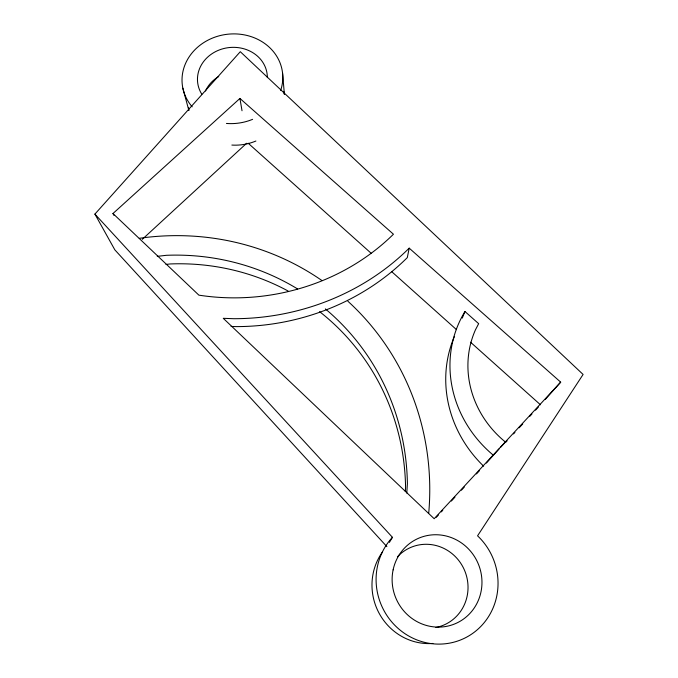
<?xml version="1.0" encoding="UTF-8"?>
<svg xmlns="http://www.w3.org/2000/svg" width="678" height="678" viewBox="0 0 678 678"><rect width="100%" height="100%" fill="white"/><g stroke="black" fill="none" stroke-linecap="round" stroke-linejoin="round"><path stroke-width="1.02" d="M405.3 491.474L405.571 487.38A242.377 231.859 -48.1 0 0 319.592 311.651M406.775 493.067L407.393 483.643A248.385 237.359 -47.4 0 0 325.389 308.914M545.349 399.325L560.681 382.146L409.19 248.148L407.309 257.606A225.664 202.663 -7 0 1 236.198 326.61L231.062 326.415M462.277 318.101L464.955 311.507L478.66 323.677L475.439 329.847A99.064 92.132 31.5 0 0 504.729 441.463L505.432 442.098L500.432 447.488M389.401 542.383L392.443 537.307L94.903 214.104L240.3 51.698L583.097 374.451L477.558 535.823A63.105 60.562 66.2 0 1 482.338 624.811A63.105 60.562 66.2 0 1 395.859 626.319A63.105 60.562 66.2 0 1 392.443 537.307M486.397 463.04L499.008 449.031M560.681 382.146L434.183 518.729L223.257 318.313L233.783 318.711A231.037 206.697 -6.9 0 0 409.19 248.148M436.301 517.297L438.446 514.975M441.319 511.873L442.751 510.322M451.362 501.034L454.946 497.16M461.396 490.186L464.269 487.092M476.465 473.922L479.329 470.829M505.712 442.336L507.127 440.802M513.517 433.912L514.933 432.378M519.187 427.776L522.738 423.945M529.832 416.284L531.959 413.987M535.51 410.156L538.349 407.097M142.304 239.309L246.639 143.261M112.98 213.528L239.927 98.446L393.443 234.224A210.358 188.137 -6.9 0 1 198.874 295.15L112.98 213.528L113.938 215.384M157.245 256.36L166.424 255.301A248.385 237.359 -47.4 0 1 297.532 288.913M165.966 264.437L170.153 263.954A242.377 231.859 -48.1 0 1 288.125 291.023M248.207 143.244L371.29 253.394M391.799 271.751L456.497 329.644M470.54 342.212L540.476 404.791M386.875 546.612L114.853 249.868L94.903 214.104M182.848 88.216L188.874 110.463M239.927 98.446L242.021 110.751M282.523 72.716L284.37 94.013M432.886 643.456A57.266 55.003 68.3 0 1 379.426 613.819A57.266 55.003 68.3 0 1 382.333 552.189M397.418 556.841A42.189 40.527 68.3 0 1 462.693 566.494A42.189 40.527 68.3 0 1 435.903 627.489M483.634 466.176A121.582 113.277 33 0 1 454.396 336.551M347.899 301.244A271.42 259.36 -47.7 0 1 428.716 513.254M139.278 238.317A271.42 259.36 -47.7 0 1 321.779 280.429M493.304 455.192A117.463 109.243 31.6 0 1 464.955 311.507M192.188 106.819A50.477 44.782 -7 0 1 223.511 34.841A50.477 44.782 -7 0 1 280.667 90.437M252.597 119.336A50.477 44.782 -7 0 1 226.444 123.447M201.79 94.208A35.002 31.044 -6.9 0 1 223.757 48.536A35.002 31.044 -6.9 0 1 267.352 77.623M255.903 141.032A48.392 43.239 -7.1 0 1 231.868 145.067M188.831 110.099A48.392 43.239 -7.1 0 1 188.433 107.412M283.751 91.598A48.392 43.239 -7.1 0 1 284.294 94.25M205.476 90.996A33.553 29.976 -7.1 0 1 218.723 76.546M393.113 569.876A46.494 44.621 66.2 0 0 450.853 625.294A46.494 44.621 66.2 0 0 467.167 547.612A46.494 44.621 66.2 0 0 393.113 569.876"/></g></svg>
